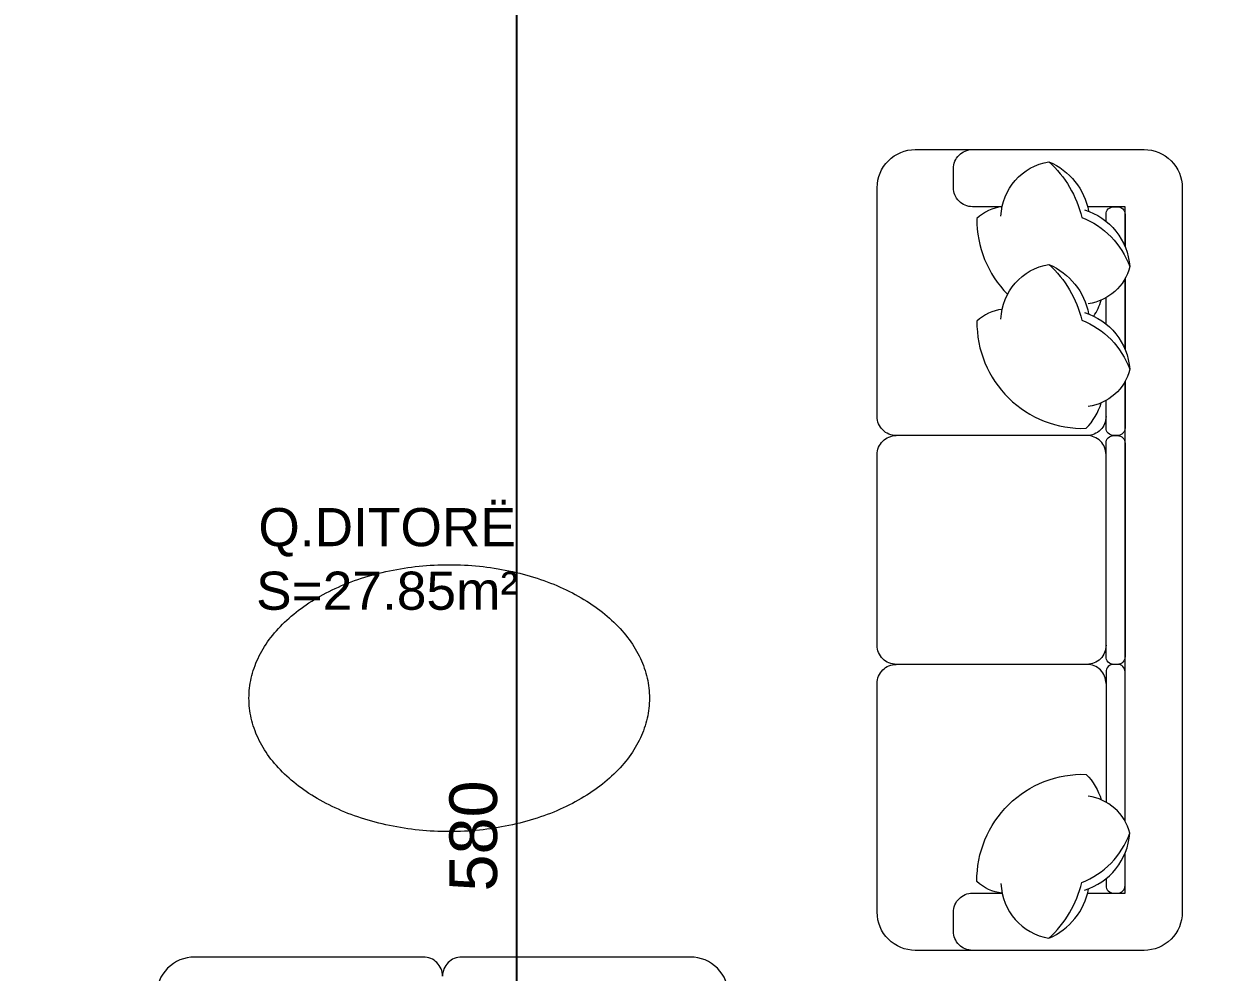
# Model space of a CAD drawing. Header units: centimetres. Extents: x 105417 to 110818, y -55119 to -48326.
# Drawn here: x 107607.8 to 107918.9, y -53143.1 to -52894.4 of the extents above; entities that cross this region are included whole.
import ezdxf

# ---------------------------------------------------------------- set-up
doc = ezdxf.new("R2010")
doc.units = ezdxf.units.CM
doc.header["$LTSCALE"] = 50
doc.header["$MEASUREMENT"] = 0
doc.layers.get('0').update_dxf_attribs({"color": 8})
doc.layers.add('COTE 50ème', color=1, linetype='Continuous')
doc.layers.add('DEMOL', color=7, linetype='Continuous', lineweight=60, true_color=0xe6ac00)
doc.layers.add('mobilimi', color=8, linetype='Continuous', lineweight=9)
doc.styles.add('RS_TEXT_1.50', font='arial.ttf', dxfattribs={"height": 12.5})
doc.styles.add('RS_TXT_50', font='arial.ttf', dxfattribs={"height": 12.5})
doc.dimstyles.new('RS_50CM_LINEAIRE', dxfattribs={"dimscale": 5, "dimtxt": 12.5, "dimasz": 1.5, "dimexe": 1, "dimexo": 2.5, "dimgap": 1, "dimtad": 1, "dimdec": 1, "dimrnd": 0.5, "dimdsep": 46, "dimtxsty": 'RS_TXT_50', "dimblk1": 'ARCHTICK', "dimblk2": 'ARCHTICK', "dimsah": 1, "dimcen": 2.5, "dimdle": 1, "dimclrt": 4, "dimadec": 0, "dimazin": 2, "dimtfac": 1, "dimtdec": 1, "dimtix": 1, "dimtmove": 2, "dimatfit": 3, "dimfxl": 1, "dimtolj": 1, "dimtzin": 0, "dimarcsym": 0})

# ---------------------------------------------------------------- blocks, each defined once
blk = doc.blocks.new('_ArchTick')
at = {"color": 0, "linetype": 'ByBlock', "const_width": 0.15}
blk.add_lwpolyline([(-0.5, -0.5), (0.5, 0.5)], dxfattribs=at)
blk = doc.blocks.new('*D1180')
at = {"layer": 'COTE 50ème', "color": 0, "lineweight": -2, "ltscale": 0.5, "transparency": 16777216}
for p, q in [((107253.08, -52052.36), (107253.08, -54127.36)), ((107431.85, -52057.36), (107248.08, -52057.36)), ((108207.94, -54122.36), (107248.08, -54122.36))]:
    blk.add_line(p, q, dxfattribs=at)
at = {"layer": 'Defpoints', "color": 0, "ltscale": 0.5, "transparency": 16777216}
for p in [(107444.35, -52057.36), (107253.08, -54122.36), (108220.44, -54122.36)]:
    blk.add_point(p, dxfattribs=at)
at = {"layer": 'COTE 50ème', "color": 0, "lineweight": -2, "ltscale": 0.5, "transparency": 16777216, "xscale": 7.5, "yscale": 7.5, "zscale": 7.5}
for p, rotation in [((107253.08, -52057.36), 90), ((107253.08, -54122.36), 270)]:
    blk.add_blockref('_ArchTick', p, dxfattribs=dict(at, rotation=rotation))
at = {"layer": 'COTE 50ème', "color": 4, "ltscale": 0.5, "transparency": 16777216, "insert": (107241.69, -53089.86), "char_height": 12.5, "attachment_point": 5, "rotation": 90, "style": 'RS_TXT_50'}
blk.add_mtext('\\A1;2065', dxfattribs=at)
blk = doc.blocks.new('*D1409')
at = {"layer": 'COTE 50ème', "color": 0, "lineweight": -2, "ltscale": 0.5, "transparency": 16777216}
for p, q in [((107737.1, -53402.36), (107737.1, -52812.36)), ((107757.65, -52817.36), (107732.1, -52817.36)), ((107745.69, -53397.36), (107732.1, -53397.36))]:
    blk.add_line(p, q, dxfattribs=at)
at = {"layer": 'Defpoints', "color": 0, "ltscale": 0.5, "transparency": 16777216}
for p in [(107737.1, -52817.36), (107770.15, -52817.36), (107758.19, -53397.36)]:
    blk.add_point(p, dxfattribs=at)
at = {"layer": 'COTE 50ème', "color": 0, "lineweight": -2, "ltscale": 0.5, "transparency": 16777216, "xscale": 7.5, "yscale": 7.5, "zscale": 7.5}
for p, rotation in [((107737.1, -52817.36), 90), ((107737.1, -53397.36), 270)]:
    blk.add_blockref('_ArchTick', p, dxfattribs=dict(at, rotation=rotation))
at = {"layer": 'COTE 50ème', "color": 4, "ltscale": 0.5, "transparency": 16777216, "insert": (107725.72, -53107.36), "char_height": 12.5, "attachment_point": 5, "rotation": 90, "style": 'RS_TXT_50'}
blk.add_mtext('\\A1;580', dxfattribs=at)

msp = doc.modelspace()

# ---------------------------------------------------------------- linework, layer by layer
at = {"layer": 'mobilimi'}
for points in [[(107841.54, -53137.36, -0.414214), (107831.54, -53127.36), (107831.54, -53067.36, -0.414214), (107836.54, -53062.36, -0.414214), (107831.54, -53057.36), (107831.54, -53007.36, -0.414214), (107836.54, -53002.36, -0.414214), (107831.54, -52997.36), (107831.54, -52937.36, -0.414214), (107841.54, -52927.36), (107901.54, -52927.36, -0.414214), (107911.54, -52937.36), (107911.54, -53127.36, -0.414214), (107901.54, -53137.36)], [(107896.54, -53004.36), (107896.54, -53060.36, -0.414214), (107894.54, -53062.36), (107893.54, -53062.36, -0.414214), (107891.54, -53060.36), (107891.54, -53004.36, -0.414214), (107893.54, -53002.36), (107894.54, -53002.36, -0.414214)]]:
    msp.add_lwpolyline(points, format="xyb", close=True, dxfattribs=at)
for points in [[(107864.29, -52942.36), (107856.54, -52942.36, -0.414214), (107851.54, -52937.36), (107851.54, -52932.36, -0.414214), (107856.54, -52927.36)], [(107863.99, -52944.87, -0.356772), (107876.59, -52930.54, -0.249542), (107886.98, -52943.53, 9.61688)], [(107876.59, -52930.54, -0.14773), (107885.18, -52945.16, -0.213343), (107897.79, -52958.05, -0.178662)], [(107864.29, -52942.35, 0.165541), (107857.69, -52945.44, 0.200231), (107865.73, -52965.29, 0.121523)], [(107885.87, -52943.14, -0.306663), (107897.79, -52958.05, -0.30633), (107886.9, -52967.79, 0.872847)], [(107896.54, -52952.88), (107896.54, -52942.36), (107886.72, -52942.36, -0.414214)], [(107891.54, -52946.18), (107891.54, -52944.36, -0.414214), (107893.54, -52942.36), (107894.54, -52942.36, -0.414214), (107896.54, -52944.36)], [(107896.54, -52944.36), (107896.54, -52952.88, -0.414214)], [(107863.99, -52971.81, -0.356772), (107876.59, -52957.48, -0.249542), (107886.98, -52970.46, 9.61688)], [(107876.59, -52957.48, -0.14773), (107885.18, -52972.09, -0.213343), (107897.79, -52984.99, -0.178662)], [(107896.54, -52961.2), (107896.54, -52979.82, -0.414214)], [(107888.32, -52971.05, 0.071865), (107890.28, -52966.86, -7.115464)], [(107891.54, -52973.11), (107891.54, -52966.23, -0.414214)], [(107864.29, -52969.29, 0.165541), (107857.69, -52972.38, 0.425989), (107886.33, -53000.46, 0.121523), (107890.28, -52993.79, -7.115464)], [(107885.87, -52970.07, -0.306663), (107897.79, -52984.99, -0.30633), (107886.9, -52994.73, 0.872847)], [(107896.54, -52988.13), (107896.54, -53000.36, -0.414214), (107894.54, -53002.36), (107893.54, -53002.36, -0.414214), (107891.54, -53000.36), (107891.54, -52993.17, -0.414214)], [(107891.54, -52997.36, -0.414214), (107886.54, -53002.36), (107836.54, -53002.36, -0.414214)], [(107891.54, -53007.36, 0.414214), (107886.54, -53002.36)], [(107891.54, -53057.36, -0.414214), (107886.54, -53062.36)], [(107891.54, -53067.36, 0.414214), (107886.54, -53062.36), (107836.54, -53062.36, 0.414214)], [(107896.54, -53103.53), (107896.54, -53064.36, 0.414214), (107894.54, -53062.36), (107893.54, -53062.36, 0.414214), (107891.54, -53064.36), (107891.54, -53098.49, 0.414214)], [(107864.29, -53122.37, -0.165541), (107857.69, -53119.28, -0.425989), (107886.33, -53091.2, -0.121523), (107890.28, -53097.86, 7.115464)], [(107885.87, -53121.59, 0.306663), (107897.79, -53106.67, 0.30633), (107886.9, -53096.93, -0.872847)], [(107876.59, -53134.18, 0.14773), (107885.18, -53119.57, 0.213343), (107897.79, -53106.67, 0.178662)], [(107896.54, -53120.36), (107896.54, -53111.84, 0.414214)], [(107891.54, -53118.55), (107891.54, -53120.36, 0.414214), (107893.54, -53122.36), (107894.54, -53122.36, 0.414214), (107896.54, -53120.36)], [(107856.54, -53137.36, -0.414214), (107851.54, -53132.36), (107851.54, -53127.36, -0.414214), (107856.54, -53122.36), (107864.29, -53122.36)], [(107863.99, -53119.85, 0.356772), (107876.59, -53134.18, 0.249542), (107886.98, -53121.2, -9.61688)], [(107722.58, -53139.12, 0.414214), (107717.58, -53144.12, 0.414214), (107712.58, -53139.12), (107652.58, -53139.12, 0.414214), (107642.58, -53149.12), (107642.58, -53209.12, 0.414214), (107652.58, -53219.12), (107782.58, -53219.12, 0.414214), (107792.58, -53209.12), (107792.58, -53149.12, 0.414214), (107782.58, -53139.12), (107722.58, -53139.12, 0.414214), (107717.58, -53144.12, 0.414214), (107712.58, -53139.12)]]:
    msp.add_lwpolyline(points, format="xyb", dxfattribs=at)
for points in [[(107896.54, -52979.82), (107896.54, -52961.2)], [(107896.54, -53103.53), (107896.54, -52988.13)], [(107886.72, -53122.36), (107896.54, -53122.36), (107896.54, -53111.84)]]:
    msp.add_lwpolyline(points, dxfattribs=at)
msp.add_polyline3d([(107666.84, -53071.23, 0), (107666.85, -53070.56, 0), (107666.88, -53069.9, 0), (107666.92, -53069.24, 0), (107666.99, -53068.58, 0), (107667.07, -53067.92, 0), (107667.18, -53067.26, 0), (107667.3, -53066.6, 0), (107667.44, -53065.95, 0), (107667.6, -53065.29, 0), (107667.78, -53064.64, 0), (107667.97, -53063.99, 0), (107668.19, -53063.35, 0), (107668.42, -53062.7, 0), (107668.67, -53062.06, 0), (107668.94, -53061.42, 0), (107669.23, -53060.79, 0), (107669.53, -53060.16, 0), (107669.86, -53059.53, 0), (107670.2, -53058.91, 0), (107670.56, -53058.29, 0), (107670.93, -53057.68, 0), (107671.32, -53057.07, 0), (107671.73, -53056.47, 0), (107672.16, -53055.87, 0), (107672.61, -53055.28, 0), (107673.07, -53054.69, 0), (107673.55, -53054.11, 0), (107674.04, -53053.54, 0), (107674.55, -53052.97, 0), (107675.08, -53052.41, 0), (107675.62, -53051.85, 0), (107676.18, -53051.3, 0), (107676.75, -53050.76, 0), (107677.34, -53050.23, 0), (107677.94, -53049.7, 0), (107678.56, -53049.18, 0), (107679.19, -53048.67, 0), (107679.84, -53048.17, 0), (107680.5, -53047.68, 0), (107681.18, -53047.19, 0), (107681.87, -53046.71, 0), (107682.57, -53046.24, 0), (107683.28, -53045.79, 0), (107684.01, -53045.33, 0), (107684.75, -53044.89, 0), (107685.51, -53044.46, 0), (107686.27, -53044.04, 0), (107687.05, -53043.63, 0), (107687.84, -53043.23, 0), (107688.64, -53042.83, 0), (107689.45, -53042.45, 0), (107690.27, -53042.08, 0), (107691.11, -53041.72, 0), (107691.95, -53041.37, 0), (107692.8, -53041.03, 0), (107693.66, -53040.7, 0), (107694.54, -53040.38, 0), (107695.42, -53040.07, 0), (107696.3, -53039.78, 0), (107697.2, -53039.49, 0), (107698.11, -53039.22, 0), (107699.02, -53038.95, 0), (107699.94, -53038.7, 0), (107700.87, -53038.46, 0), (107701.8, -53038.24, 0), (107702.74, -53038.02, 0), (107703.68, -53037.82, 0), (107704.63, -53037.63, 0), (107705.59, -53037.45, 0), (107706.55, -53037.28, 0), (107707.52, -53037.13, 0), (107708.49, -53036.98, 0), (107709.46, -53036.85, 0), (107710.44, -53036.73, 0), (107711.42, -53036.63, 0), (107712.4, -53036.53, 0), (107713.39, -53036.45, 0), (107714.38, -53036.38, 0), (107715.37, -53036.33, 0), (107716.36, -53036.28, 0), (107717.35, -53036.25, 0), (107718.35, -53036.23, 0), (107719.34, -53036.23, 0), (107720.33, -53036.23, 0), (107721.33, -53036.25, 0), (107722.32, -53036.28, 0), (107723.31, -53036.33, 0), (107724.3, -53036.38, 0), (107725.29, -53036.45, 0), (107726.27, -53036.53, 0), (107727.26, -53036.63, 0), (107728.24, -53036.73, 0), (107729.22, -53036.85, 0), (107730.19, -53036.98, 0), (107731.16, -53037.13, 0), (107732.13, -53037.28, 0), (107733.09, -53037.45, 0), (107734.04, -53037.63, 0), (107734.99, -53037.82, 0), (107735.94, -53038.02, 0), (107736.88, -53038.24, 0), (107737.81, -53038.46, 0), (107738.74, -53038.7, 0), (107739.66, -53038.95, 0), (107740.57, -53039.22, 0), (107741.48, -53039.49, 0), (107742.37, -53039.78, 0), (107743.26, -53040.07, 0), (107744.14, -53040.38, 0), (107745.01, -53040.7, 0), (107745.88, -53041.03, 0), (107746.73, -53041.37, 0), (107747.57, -53041.72, 0), (107748.4, -53042.08, 0), (107749.23, -53042.45, 0), (107750.04, -53042.83, 0), (107750.84, -53043.23, 0), (107751.63, -53043.63, 0), (107752.4, -53044.04, 0), (107753.17, -53044.46, 0), (107753.92, -53044.89, 0), (107754.66, -53045.33, 0), (107755.39, -53045.79, 0), (107756.11, -53046.24, 0), (107756.81, -53046.71, 0), (107757.5, -53047.19, 0), (107758.18, -53047.68, 0), (107758.84, -53048.17, 0), (107759.49, -53048.67, 0), (107760.12, -53049.18, 0), (107760.74, -53049.7, 0), (107761.34, -53050.23, 0), (107761.93, -53050.76, 0), (107762.5, -53051.3, 0), (107763.06, -53051.85, 0), (107763.6, -53052.41, 0), (107764.13, -53052.97, 0), (107764.64, -53053.54, 0), (107765.13, -53054.11, 0), (107765.61, -53054.69, 0), (107766.07, -53055.28, 0), (107766.52, -53055.87, 0), (107766.94, -53056.47, 0), (107767.35, -53057.07, 0), (107767.75, -53057.68, 0), (107768.12, -53058.29, 0), (107768.48, -53058.91, 0), (107768.82, -53059.53, 0), (107769.15, -53060.16, 0), (107769.45, -53060.79, 0), (107769.74, -53061.42, 0), (107770.01, -53062.06, 0), (107770.26, -53062.7, 0), (107770.49, -53063.35, 0), (107770.71, -53063.99, 0), (107770.9, -53064.64, 0), (107771.08, -53065.29, 0), (107771.24, -53065.95, 0), (107771.38, -53066.6, 0), (107771.5, -53067.26, 0), (107771.6, -53067.92, 0), (107771.69, -53068.58, 0), (107771.75, -53069.24, 0), (107771.8, -53069.9, 0), (107771.83, -53070.56, 0), (107771.84, -53071.23, 0), (107771.83, -53071.89, 0), (107771.8, -53072.55, 0), (107771.75, -53073.21, 0), (107771.69, -53073.87, 0), (107771.6, -53074.53, 0), (107771.5, -53075.19, 0), (107771.38, -53075.85, 0), (107771.24, -53076.51, 0), (107771.08, -53077.16, 0), (107770.9, -53077.81, 0), (107770.71, -53078.46, 0), (107770.49, -53079.11, 0), (107770.26, -53079.75, 0), (107770.01, -53080.39, 0), (107769.74, -53081.03, 0), (107769.45, -53081.66, 0), (107769.15, -53082.29, 0), (107768.82, -53082.92, 0), (107768.48, -53083.54, 0), (107768.12, -53084.16, 0), (107767.75, -53084.77, 0), (107767.35, -53085.38, 0), (107766.94, -53085.98, 0), (107766.52, -53086.58, 0), (107766.07, -53087.18, 0), (107765.61, -53087.76, 0), (107765.13, -53088.34, 0), (107764.64, -53088.92, 0), (107764.13, -53089.49, 0), (107763.6, -53090.05, 0), (107763.06, -53090.6, 0), (107762.5, -53091.15, 0), (107761.93, -53091.69, 0), (107761.34, -53092.23, 0), (107760.74, -53092.75, 0), (107760.12, -53093.27, 0), (107759.49, -53093.78, 0), (107758.84, -53094.28, 0), (107758.18, -53094.78, 0), (107757.5, -53095.26, 0), (107756.81, -53095.74, 0), (107756.11, -53096.21, 0), (107755.39, -53096.67, 0), (107754.66, -53097.12, 0), (107753.92, -53097.56, 0), (107753.17, -53097.99, 0), (107752.4, -53098.41, 0), (107751.63, -53098.82, 0), (107750.84, -53099.23, 0), (107750.04, -53099.62, 0), (107749.23, -53100, 0), (107748.4, -53100.37, 0), (107747.57, -53100.74, 0), (107746.73, -53101.09, 0), (107745.88, -53101.43, 0), (107745.01, -53101.76, 0), (107744.14, -53102.07, 0), (107743.26, -53102.38, 0), (107742.37, -53102.68, 0), (107741.48, -53102.96, 0), (107740.57, -53103.24, 0), (107739.66, -53103.5, 0), (107738.74, -53103.75, 0), (107737.81, -53103.99, 0), (107736.88, -53104.22, 0), (107735.94, -53104.43, 0), (107734.99, -53104.63, 0), (107734.04, -53104.83, 0), (107733.09, -53105.01, 0), (107732.13, -53105.17, 0), (107731.16, -53105.33, 0), (107730.19, -53105.47, 0), (107729.22, -53105.6, 0), (107728.24, -53105.72, 0), (107727.26, -53105.83, 0), (107726.27, -53105.92, 0), (107725.29, -53106, 0), (107724.3, -53106.07, 0), (107723.31, -53106.13, 0), (107722.32, -53106.17, 0), (107721.33, -53106.2, 0), (107720.33, -53106.22, 0), (107719.34, -53106.23, 0), (107718.35, -53106.22, 0), (107717.35, -53106.2, 0), (107716.36, -53106.17, 0), (107715.37, -53106.13, 0), (107714.38, -53106.07, 0), (107713.39, -53106, 0), (107712.4, -53105.92, 0), (107711.42, -53105.83, 0), (107710.44, -53105.72, 0), (107709.46, -53105.6, 0), (107708.49, -53105.47, 0), (107707.52, -53105.33, 0), (107706.55, -53105.17, 0), (107705.59, -53105.01, 0), (107704.63, -53104.83, 0), (107703.68, -53104.63, 0), (107702.74, -53104.43, 0), (107701.8, -53104.22, 0), (107700.87, -53103.99, 0), (107699.94, -53103.75, 0), (107699.02, -53103.5, 0), (107698.11, -53103.24, 0), (107697.2, -53102.96, 0), (107696.3, -53102.68, 0), (107695.42, -53102.38, 0), (107694.54, -53102.07, 0), (107693.66, -53101.76, 0), (107692.8, -53101.43, 0), (107691.95, -53101.09, 0), (107691.11, -53100.74, 0), (107690.27, -53100.37, 0), (107689.45, -53100, 0), (107688.64, -53099.62, 0), (107687.84, -53099.23, 0), (107687.05, -53098.82, 0), (107686.27, -53098.41, 0), (107685.51, -53097.99, 0), (107684.75, -53097.56, 0), (107684.01, -53097.12, 0), (107683.28, -53096.67, 0), (107682.57, -53096.21, 0), (107681.87, -53095.74, 0), (107681.18, -53095.26, 0), (107680.5, -53094.78, 0), (107679.84, -53094.28, 0), (107679.19, -53093.78, 0), (107678.56, -53093.27, 0), (107677.94, -53092.75, 0), (107677.34, -53092.23, 0), (107676.75, -53091.69, 0), (107676.18, -53091.15, 0), (107675.62, -53090.6, 0), (107675.08, -53090.05, 0), (107674.55, -53089.49, 0), (107674.04, -53088.92, 0), (107673.55, -53088.34, 0), (107673.07, -53087.76, 0), (107672.61, -53087.18, 0), (107672.16, -53086.58, 0), (107671.73, -53085.98, 0), (107671.32, -53085.38, 0), (107670.93, -53084.77, 0), (107670.56, -53084.16, 0), (107670.2, -53083.54, 0), (107669.86, -53082.92, 0), (107669.53, -53082.29, 0), (107669.23, -53081.66, 0), (107668.94, -53081.03, 0), (107668.67, -53080.39, 0), (107668.42, -53079.75, 0), (107668.19, -53079.11, 0), (107667.97, -53078.46, 0), (107667.78, -53077.81, 0), (107667.6, -53077.16, 0), (107667.44, -53076.51, 0), (107667.3, -53075.85, 0), (107667.18, -53075.19, 0), (107667.07, -53074.53, 0), (107666.99, -53073.87, 0), (107666.92, -53073.21, 0), (107666.88, -53072.55, 0), (107666.85, -53071.89, 0), (107666.84, -53071.23, 0)], dxfattribs=at)

# ---------------------------------------------------------------- texts
at = {"layer": 'DEMOL', "lineweight": -2, "insert": (107703.06, -53034.78), "char_height": 10, "width": 93.9293, "attachment_point": 5, "style": 'RS_TEXT_1.50'}
msp.add_mtext('Q.DITORË\\PS=27.85m²', dxfattribs=at)

# ---------------------------------------------------------------- dimensions: what is measured, and where the dimension line sits
at = {"layer": 'COTE 50ème', "ltscale": 0.5}
for base, p1, p2, picture, middle in [((107253.08, -54122.36), (107444.35, -52057.36), (108220.44, -54122.36), '*D1180', (107241.69, -53089.86)), ((107737.1, -52817.36), (107758.19, -53397.36), (107770.15, -52817.36), '*D1409', (107725.72, -53107.36))]:
    dim = msp.add_linear_dim(base=base, p1=p1, p2=p2, angle=90, dimstyle='RS_50CM_LINEAIRE', dxfattribs=at)
    dim.commit()
    dim.dimension.update_dxf_attribs({"geometry": picture, "text_midpoint": middle})

doc.saveas('drawing.dxf')
